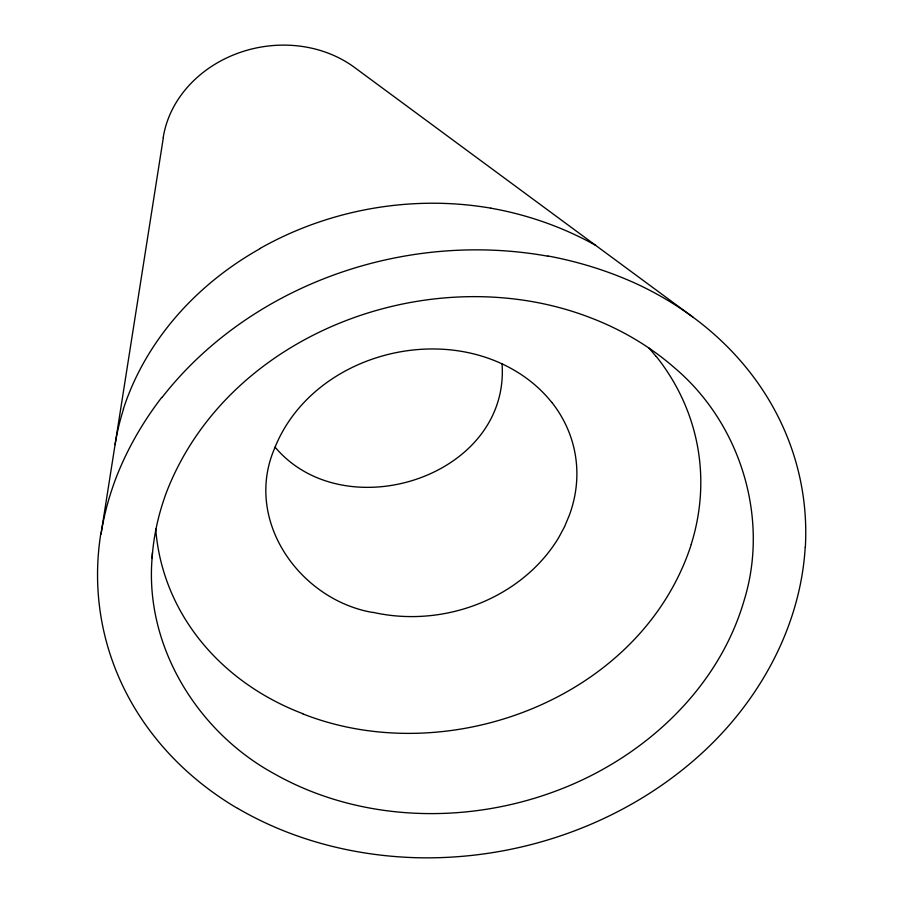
<?xml version="1.0" encoding="UTF-8"?>
<svg xmlns="http://www.w3.org/2000/svg" width="903" height="903" viewBox="0 0 903 903"><rect width="100%" height="100%" fill="white"/><g stroke="black" fill="none" stroke-linecap="round" stroke-linejoin="round"><path stroke-width="1.35" d="M152.065 558.505C144.852 646.446 197.475 731.656 273.62 773.419C358.062 821.403 463.465 824.981 553.776 791.807C640.769 760.168 717.614 691.156 744.049 600.676C769.819 517.679 740.178 422.728 673.819 367.205A293.182 253.641 -10.9 0 0 641.446 343.151A296.489 256.508 -10.9 0 0 591.284 318.037C434.874 257.073 230.976 330.058 167.371 489.99A294.502 254.793 -10.9 0 0 152.054 558.505L152.46 552.591M805.216 547.173C800.419 627.427 758.734 702.128 699.554 755.326A363.988 314.899 -10.9 0 1 419.85 857.794C356.279 856.518 292.696 840.501 237.613 808.332M163.364 137.516L101.001 534.136A347.474 300.62 -10.9 0 1 117.356 474.538C128.452 446.917 143.577 421.035 161.705 397.444M691.292 544.374C641.559 698.2 448.554 771.309 302.731 713.844M490.848 208.187C527.499 214.643 563.032 227.161 595.551 245.277M547.895 255.967C578.62 261.712 608.667 271.013 637.078 284.084A347.17 300.36 -10.9 0 1 692.951 317.145A341.108 295.112 -10.9 0 1 805.341 547.173M373.074 612.539C300.056 600.123 243.686 520.873 274.365 448.893C310.44 356.99 435.957 321.062 518.187 372.634A151.783 131.307 -10.9 0 1 551.812 402.501M692.951 317.145L354.653 67.544A115.832 100.21 -10.9 0 0 237.929 53.209A115.832 100.21 -10.9 0 0 163.217 137.504M649.11 348.174L656.131 356.527M275.054 447.12C344.449 529.677 509.913 476.886 502.068 363.92M115.076 444.648A296.873 256.847 -10.9 0 1 123.564 409.003M123.372 408.957A303.058 262.186 -10.9 0 1 260.425 248.449M260.312 248.291A307.144 265.719 -10.9 0 1 490.848 208.164M237.557 808.399A341.853 295.755 -10.9 0 1 100.73 534.113M656.267 356.437A264.918 229.193 -10.9 0 1 691.201 544.362M302.81 713.686A265.313 229.543 -10.9 0 1 155.722 528.966M161.953 397.58A362.566 313.68 -10.9 0 1 547.828 256.204M551.891 402.445A151.252 130.856 -10.9 0 1 569.409 515.037L564.589 526.641L558.641 537.714A158.172 136.838 -10.9 0 1 373.142 612.358"/></g></svg>
